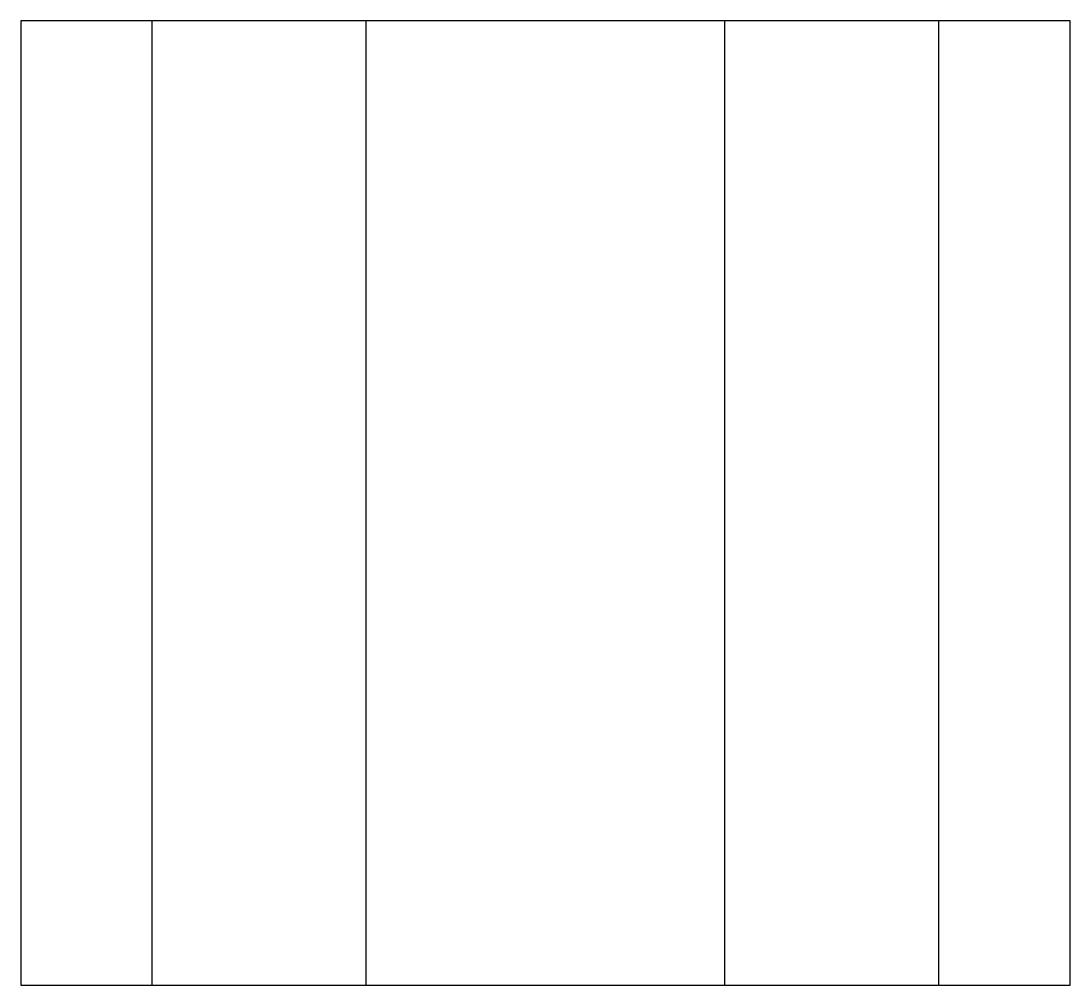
# Model space of a CAD drawing. Header units: millimetres. Extents: x 0 to 109, y 0 to 100.
import ezdxf

# ---------------------------------------------------------------- set-up
doc = ezdxf.new("R2010")
doc.units = ezdxf.units.MM
doc.layers.get('0').update_dxf_attribs({"linetype": 'CONTINUOUS'})
doc.layers.add('Nck-DF', color=5, linetype='CONTINUOUS')
doc.layers.add('Nck-DG', color=1, linetype='CONTINUOUS')

msp = doc.modelspace()

# ---------------------------------------------------------------- linework, layer by layer
msp.add_lwpolyline([(0, 0), (108.8, 0), (108.8, 100), (0, 100)], close=True)
at = {"layer": 'Nck-DF'}
for p, q in [((35.8, 0), (35.8, 100)), ((73, 0), (73, 100))]:
    msp.add_line(p, q, dxfattribs=at)
at = {"layer": 'Nck-DG'}
for p, q in [((13.6, 0), (13.6, 100)), ((95.2, 0), (95.2, 100))]:
    msp.add_line(p, q, dxfattribs=at)

doc.saveas('drawing.dxf')
